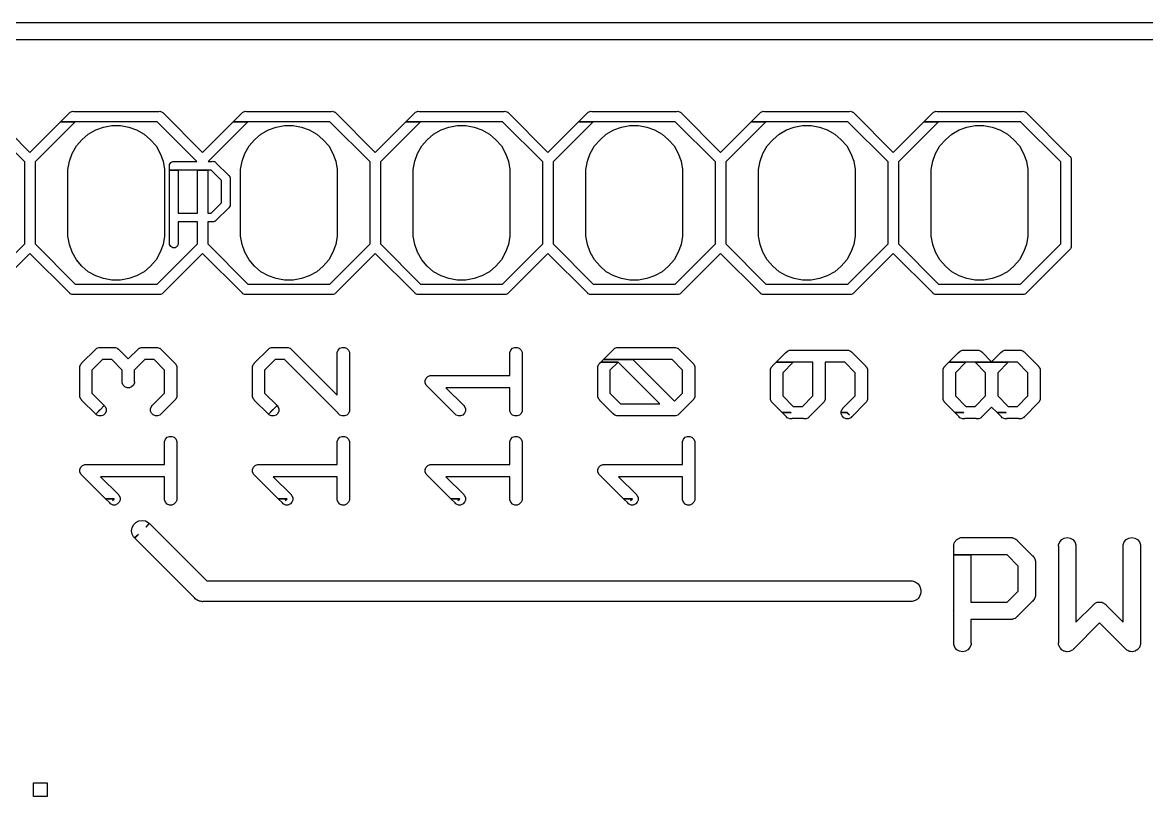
# Model space of a CAD drawing. Extents: x -6 to 103, y 0 to 58.
# Drawn here: x 27.58 to 44.11, y 42.06 to 53.45 of the extents above; entities that cross this region are included whole.
import ezdxf

# ---------------------------------------------------------------- set-up
doc = ezdxf.new("R2010")
doc.units = 0
doc.layers.add('L2D0', color=1, linetype='CONTINUOUS')

msp = doc.modelspace()

# ---------------------------------------------------------------- linework, layer by layer
at = {"layer": 'L2D0'}
for points in [[(97.457, 53.2), (0.262, 53.2), (0.288, 53.222), (0.369, 53.278), (0.453, 53.328), (0.542, 53.369), (0.635, 53.403), (0.73, 53.428), (0.827, 53.446), (0.926, 53.454), (0.95, 53.454), (0.953, 53.455), (0.996, 53.455), (0.999, 53.454), (97.496, 53.454)], [(27.105, 52.124), (27.686, 51.543), (28.137, 51.994), (28.353, 51.994), (27.762, 51.403), (27.762, 50.197), (28.353, 49.606), (29.559, 49.606), (30.15, 50.197), (30.15, 50.52), (29.869, 50.52), (29.869, 50.186), (29.851, 50.157), (29.822, 50.139), (29.787, 50.139), (29.758, 50.157), (29.741, 50.186), (29.741, 51.283), (29.869, 51.283), (29.869, 50.648), (30.15, 50.648), (30.15, 51.283), (30.302, 51.283), (30.302, 50.648), (30.351, 50.648), (30.504, 50.801), (30.504, 51.13), (30.351, 51.283), (29.741, 51.283), (29.741, 51.365), (29.759, 51.393), (29.787, 51.411), (30.142, 51.411), (29.559, 51.994), (28.137, 51.994), (28.267, 52.124), (28.273, 52.132), (28.277, 52.134), (28.279, 52.136), (28.292, 52.141), (28.304, 52.146), (28.307, 52.146), (28.313, 52.148), (28.33, 52.146), (29.582, 52.146), (29.599, 52.148), (29.605, 52.146), (29.608, 52.146), (29.62, 52.141), (29.633, 52.136), (29.635, 52.134), (29.639, 52.132), (29.645, 52.124), (30.226, 51.543), (30.677, 51.994), (30.893, 51.994), (30.31, 51.411), (30.368, 51.411), (30.377, 51.413), (30.385, 51.411), (30.394, 51.411), (30.4, 51.407), (30.41, 51.405), (30.418, 51.397), (30.423, 51.394), (30.428, 51.386), (30.605, 51.209), (30.615, 51.204), (30.619, 51.196), (30.625, 51.19), (30.627, 51.18), (30.631, 51.173), (30.631, 51.164), (30.633, 51.156), (30.632, 51.152), (30.632, 50.779), (30.633, 50.775), (30.631, 50.767), (30.631, 50.759), (30.628, 50.753), (30.625, 50.742), (30.618, 50.735), (30.615, 50.729), (30.607, 50.724), (30.427, 50.544), (30.423, 50.537), (30.417, 50.534), (30.41, 50.527), (30.399, 50.524), (30.393, 50.521), (30.385, 50.521), (30.377, 50.519), (30.373, 50.52), (30.302, 50.52), (30.302, 50.197), (30.893, 49.606), (32.099, 49.606), (32.69, 50.197), (32.69, 51.403), (32.099, 51.994), (30.677, 51.994), (30.807, 52.124), (30.813, 52.132), (30.817, 52.134), (30.819, 52.136), (30.832, 52.141), (30.844, 52.146), (30.847, 52.146), (30.853, 52.148), (30.87, 52.146), (32.122, 52.146), (32.139, 52.148), (32.145, 52.146), (32.148, 52.146), (32.16, 52.141), (32.173, 52.136), (32.175, 52.134), (32.179, 52.132), (32.185, 52.124), (32.766, 51.543), (33.217, 51.994), (33.433, 51.994), (32.842, 51.403), (32.842, 50.197), (33.433, 49.606), (34.639, 49.606), (35.23, 50.197), (35.23, 51.403), (34.639, 51.994), (33.217, 51.994), (33.347, 52.124), (33.353, 52.132), (33.357, 52.134), (33.359, 52.136), (33.372, 52.141), (33.384, 52.146), (33.387, 52.146), (33.393, 52.148), (33.41, 52.146), (34.662, 52.146), (34.679, 52.148), (34.685, 52.146), (34.688, 52.146), (34.7, 52.141), (34.713, 52.136), (34.715, 52.134), (34.719, 52.132), (34.725, 52.124), (35.306, 51.543), (35.757, 51.994), (35.973, 51.994), (35.382, 51.403), (35.382, 50.197), (35.973, 49.606), (37.179, 49.606), (37.77, 50.197), (37.77, 51.403), (37.179, 51.994), (35.757, 51.994), (35.887, 52.124), (35.893, 52.132), (35.897, 52.134), (35.899, 52.136), (35.912, 52.141), (35.924, 52.146), (35.927, 52.146), (35.933, 52.148), (35.95, 52.146), (37.202, 52.146), (37.219, 52.148), (37.225, 52.146), (37.228, 52.146), (37.24, 52.141), (37.253, 52.136), (37.255, 52.134), (37.259, 52.132), (37.265, 52.124), (37.846, 51.543), (38.297, 51.994), (38.513, 51.994), (37.922, 51.403), (37.922, 50.197), (38.513, 49.606), (39.719, 49.606), (40.31, 50.197), (40.31, 51.403), (39.719, 51.994), (38.297, 51.994), (38.427, 52.124), (38.433, 52.132), (38.437, 52.134), (38.439, 52.136), (38.452, 52.141), (38.464, 52.146), (38.467, 52.146), (38.473, 52.148), (38.49, 52.146), (39.742, 52.146), (39.759, 52.148), (39.765, 52.146), (39.768, 52.146), (39.78, 52.141), (39.793, 52.136), (39.795, 52.134), (39.799, 52.132), (39.805, 52.124), (40.386, 51.543), (40.837, 51.994), (41.053, 51.994), (40.462, 51.403), (40.462, 50.197), (41.053, 49.606), (42.259, 49.606), (42.85, 50.197), (42.85, 51.403), (42.259, 51.994), (40.837, 51.994), (40.967, 52.124), (40.973, 52.132), (40.977, 52.134), (40.979, 52.136), (40.992, 52.141), (41.004, 52.146), (41.007, 52.146), (41.013, 52.148), (41.03, 52.146), (42.282, 52.146), (42.299, 52.148), (42.305, 52.146), (42.308, 52.146), (42.32, 52.141), (42.333, 52.136), (42.335, 52.134), (42.339, 52.132), (42.345, 52.124), (42.98, 51.489), (42.988, 51.483), (42.99, 51.479), (42.992, 51.477), (42.997, 51.464), (43.002, 51.452), (43.002, 51.449), (43.004, 51.443), (43.002, 51.426), (43.002, 50.174), (43.004, 50.157), (43.002, 50.151), (43.002, 50.148), (42.997, 50.136), (42.992, 50.123), (42.99, 50.121), (42.988, 50.117), (42.98, 50.111), (42.345, 49.476), (42.339, 49.468), (42.335, 49.466), (42.333, 49.464), (42.32, 49.459), (42.308, 49.454), (42.305, 49.454), (42.299, 49.452), (42.282, 49.454), (41.03, 49.454), (41.013, 49.452), (41.007, 49.454), (41.004, 49.454), (40.992, 49.459), (40.979, 49.464), (40.977, 49.466), (40.973, 49.468), (40.967, 49.476), (40.386, 50.057), (39.805, 49.476), (39.799, 49.468), (39.795, 49.466), (39.793, 49.464), (39.78, 49.459), (39.768, 49.454), (39.765, 49.454), (39.759, 49.452), (39.742, 49.454), (38.49, 49.454), (38.473, 49.452), (38.467, 49.454), (38.464, 49.454), (38.452, 49.459), (38.439, 49.464), (38.437, 49.466), (38.433, 49.468), (38.427, 49.476), (37.846, 50.057), (37.265, 49.476), (37.259, 49.468), (37.255, 49.466), (37.253, 49.464), (37.24, 49.459), (37.228, 49.454), (37.225, 49.454), (37.219, 49.452), (37.202, 49.454), (35.95, 49.454), (35.933, 49.452), (35.927, 49.454), (35.924, 49.454), (35.912, 49.459), (35.899, 49.464), (35.897, 49.466), (35.893, 49.468), (35.887, 49.476), (35.306, 50.057), (34.725, 49.476), (34.719, 49.468), (34.715, 49.466), (34.713, 49.464), (34.7, 49.459), (34.688, 49.454), (34.685, 49.454), (34.679, 49.452), (34.662, 49.454), (33.41, 49.454), (33.393, 49.452), (33.387, 49.454), (33.384, 49.454), (33.372, 49.459), (33.359, 49.464), (33.357, 49.466), (33.353, 49.468), (33.347, 49.476), (32.766, 50.057), (32.185, 49.476), (32.179, 49.468), (32.175, 49.466), (32.173, 49.464), (32.16, 49.459), (32.148, 49.454), (32.145, 49.454), (32.139, 49.452), (32.122, 49.454), (30.87, 49.454), (30.853, 49.452), (30.847, 49.454), (30.844, 49.454), (30.832, 49.459), (30.819, 49.464), (30.817, 49.466), (30.813, 49.468), (30.807, 49.476), (30.226, 50.057), (29.645, 49.476), (29.639, 49.468), (29.635, 49.466), (29.633, 49.464), (29.62, 49.459), (29.608, 49.454), (29.605, 49.454), (29.599, 49.452), (29.582, 49.454), (28.33, 49.454), (28.313, 49.452), (28.307, 49.454), (28.304, 49.454), (28.292, 49.459), (28.279, 49.464), (28.277, 49.466), (28.273, 49.468), (28.267, 49.476), (27.686, 50.057), (27.105, 49.476)], [(27.019, 49.606), (27.61, 50.197), (27.61, 51.403), (27.019, 51.994)]]:
    msp.add_lwpolyline(points, dxfattribs=at)
for points in [[(28.892, 49.662), (28.77, 49.685), (28.657, 49.726), (28.545, 49.787), (28.452, 49.87), (28.37, 49.962), (28.309, 50.075), (28.268, 50.187), (28.245, 50.309), (28.245, 51.291), (28.268, 51.413), (28.309, 51.525), (28.37, 51.638), (28.452, 51.73), (28.545, 51.813), (28.657, 51.874), (28.77, 51.915), (28.892, 51.938), (29.02, 51.938), (29.142, 51.915), (29.255, 51.874), (29.367, 51.813), (29.46, 51.73), (29.542, 51.638), (29.603, 51.525), (29.644, 51.413), (29.667, 51.291), (29.667, 50.309), (29.644, 50.187), (29.603, 50.075), (29.542, 49.962), (29.46, 49.87), (29.367, 49.787), (29.255, 49.726), (29.142, 49.685), (29.02, 49.662)], [(31.432, 49.662), (31.31, 49.685), (31.197, 49.726), (31.085, 49.787), (30.992, 49.87), (30.91, 49.962), (30.849, 50.075), (30.808, 50.187), (30.785, 50.309), (30.785, 51.291), (30.808, 51.413), (30.849, 51.525), (30.91, 51.638), (30.992, 51.73), (31.085, 51.813), (31.197, 51.874), (31.31, 51.915), (31.432, 51.938), (31.56, 51.938), (31.682, 51.915), (31.795, 51.874), (31.907, 51.813), (32, 51.73), (32.082, 51.638), (32.143, 51.525), (32.184, 51.413), (32.207, 51.291), (32.207, 50.309), (32.184, 50.187), (32.143, 50.075), (32.082, 49.962), (32, 49.87), (31.907, 49.787), (31.795, 49.726), (31.682, 49.685), (31.56, 49.662)], [(33.972, 49.662), (33.85, 49.685), (33.737, 49.726), (33.625, 49.787), (33.532, 49.87), (33.45, 49.962), (33.389, 50.075), (33.348, 50.187), (33.325, 50.309), (33.325, 51.291), (33.348, 51.413), (33.389, 51.525), (33.45, 51.638), (33.532, 51.73), (33.625, 51.813), (33.737, 51.874), (33.85, 51.915), (33.972, 51.938), (34.1, 51.938), (34.222, 51.915), (34.335, 51.874), (34.447, 51.813), (34.54, 51.73), (34.622, 51.638), (34.683, 51.525), (34.724, 51.413), (34.747, 51.291), (34.747, 50.309), (34.724, 50.187), (34.683, 50.075), (34.622, 49.962), (34.54, 49.87), (34.447, 49.787), (34.335, 49.726), (34.222, 49.685), (34.1, 49.662)], [(36.512, 49.662), (36.39, 49.685), (36.277, 49.726), (36.165, 49.787), (36.072, 49.87), (35.99, 49.962), (35.929, 50.075), (35.888, 50.187), (35.865, 50.309), (35.865, 51.291), (35.888, 51.413), (35.929, 51.525), (35.99, 51.638), (36.072, 51.73), (36.165, 51.813), (36.277, 51.874), (36.39, 51.915), (36.512, 51.938), (36.64, 51.938), (36.762, 51.915), (36.875, 51.874), (36.987, 51.813), (37.08, 51.73), (37.162, 51.638), (37.223, 51.525), (37.264, 51.413), (37.287, 51.291), (37.287, 50.309), (37.264, 50.187), (37.223, 50.075), (37.162, 49.962), (37.08, 49.87), (36.987, 49.787), (36.875, 49.726), (36.762, 49.685), (36.64, 49.662)], [(39.052, 49.662), (38.93, 49.685), (38.817, 49.726), (38.705, 49.787), (38.612, 49.87), (38.53, 49.962), (38.469, 50.075), (38.428, 50.187), (38.405, 50.309), (38.405, 51.291), (38.428, 51.413), (38.469, 51.525), (38.53, 51.638), (38.612, 51.73), (38.705, 51.813), (38.817, 51.874), (38.93, 51.915), (39.052, 51.938), (39.18, 51.938), (39.302, 51.915), (39.415, 51.874), (39.527, 51.813), (39.62, 51.73), (39.702, 51.638), (39.763, 51.525), (39.804, 51.413), (39.827, 51.291), (39.827, 50.309), (39.804, 50.187), (39.763, 50.075), (39.702, 49.962), (39.62, 49.87), (39.527, 49.787), (39.415, 49.726), (39.302, 49.685), (39.18, 49.662)], [(41.592, 49.662), (41.47, 49.685), (41.357, 49.726), (41.245, 49.787), (41.152, 49.87), (41.07, 49.962), (41.009, 50.075), (40.968, 50.187), (40.945, 50.309), (40.945, 51.291), (40.968, 51.413), (41.009, 51.525), (41.07, 51.638), (41.152, 51.73), (41.245, 51.813), (41.357, 51.874), (41.47, 51.915), (41.592, 51.938), (41.72, 51.938), (41.842, 51.915), (41.955, 51.874), (42.067, 51.813), (42.16, 51.73), (42.242, 51.638), (42.303, 51.525), (42.344, 51.413), (42.367, 51.291), (42.367, 50.309), (42.344, 50.187), (42.303, 50.075), (42.242, 49.962), (42.16, 49.87), (42.067, 49.787), (41.955, 49.726), (41.842, 49.685), (41.72, 49.662)], [(28.701, 47.664), (28.669, 47.678), (28.656, 47.691), (28.718, 47.753), (28.717, 47.753), (28.655, 47.691), (28.447, 47.898), (28.448, 47.899), (28.435, 47.912), (28.421, 47.944), (28.421, 48.393), (28.435, 48.426), (28.448, 48.439), (28.447, 48.44), (28.655, 48.647), (28.655, 48.646), (28.669, 48.66), (28.701, 48.674), (28.735, 48.674), (28.737, 48.673), (28.907, 48.673), (28.909, 48.674), (28.943, 48.674), (28.968, 48.663), (28.975, 48.66), (28.977, 48.659), (28.988, 48.647), (28.989, 48.647), (29.133, 48.503), (29.278, 48.647), (29.278, 48.646), (29.293, 48.661), (29.302, 48.664), (29.324, 48.674), (29.341, 48.674), (29.341, 48.673), (29.549, 48.673), (29.549, 48.674), (29.565, 48.674), (29.588, 48.664), (29.597, 48.661), (29.598, 48.66), (29.6, 48.659), (29.611, 48.647), (29.612, 48.647), (29.819, 48.44), (29.819, 48.439), (29.831, 48.428), (29.832, 48.426), (29.846, 48.393), (29.846, 48.36), (29.845, 48.358), (29.845, 47.98), (29.846, 47.978), (29.846, 47.944), (29.832, 47.912), (29.818, 47.898), (29.819, 47.898), (29.612, 47.691), (29.611, 47.691), (29.598, 47.678), (29.565, 47.664), (29.532, 47.664), (29.497, 47.679), (29.473, 47.704), (29.459, 47.737), (29.459, 47.771), (29.473, 47.803), (29.486, 47.816), (29.486, 47.817), (29.667, 47.998), (29.667, 48.34), (29.512, 48.495), (29.378, 48.495), (29.222, 48.34), (29.222, 48.169), (29.223, 48.169), (29.223, 48.152), (29.209, 48.12), (29.182, 48.093), (29.15, 48.079), (29.116, 48.079), (29.082, 48.094), (29.058, 48.119), (29.044, 48.152), (29.044, 48.34), (28.889, 48.495), (28.755, 48.495), (28.599, 48.34), (28.599, 47.998), (28.781, 47.817), (28.718, 47.754), (28.719, 47.754), (28.781, 47.816), (28.794, 47.803), (28.808, 47.77), (28.808, 47.737), (28.793, 47.702), (28.768, 47.678), (28.735, 47.664)], [(31.241, 47.664), (31.209, 47.678), (31.196, 47.691), (31.258, 47.753), (31.257, 47.753), (31.195, 47.691), (30.987, 47.898), (30.988, 47.899), (30.975, 47.912), (30.961, 47.944), (30.961, 48.393), (30.975, 48.426), (30.988, 48.439), (30.987, 48.44), (31.195, 48.647), (31.195, 48.646), (31.209, 48.66), (31.241, 48.674), (31.275, 48.674), (31.277, 48.673), (31.447, 48.673), (31.449, 48.674), (31.483, 48.674), (31.508, 48.663), (31.515, 48.66), (31.517, 48.659), (31.528, 48.647), (31.529, 48.647), (32.207, 47.969), (32.207, 48.6), (32.219, 48.632), (32.247, 48.66), (32.279, 48.674), (32.313, 48.674), (32.345, 48.66), (32.372, 48.633), (32.386, 48.601), (32.386, 48.584), (32.385, 48.584), (32.385, 47.773), (32.386, 47.771), (32.386, 47.737), (32.371, 47.702), (32.346, 47.678), (32.313, 47.664), (32.279, 47.664), (32.246, 47.678), (32.22, 47.703), (32.219, 47.705), (31.429, 48.495), (31.295, 48.495), (31.139, 48.34), (31.139, 47.998), (31.321, 47.817), (31.258, 47.754), (31.259, 47.754), (31.321, 47.816), (31.334, 47.803), (31.348, 47.77), (31.348, 47.737), (31.333, 47.702), (31.308, 47.678), (31.275, 47.664)], [(33.989, 47.664), (33.956, 47.678), (33.943, 47.691), (33.539, 48.094), (33.521, 48.112), (33.515, 48.119), (33.501, 48.152), (33.501, 48.186), (33.515, 48.219), (33.54, 48.245), (33.576, 48.258), (34.747, 48.258), (34.747, 48.6), (34.759, 48.632), (34.787, 48.66), (34.819, 48.674), (34.853, 48.674), (34.885, 48.66), (34.912, 48.633), (34.926, 48.601), (34.926, 48.584), (34.925, 48.584), (34.925, 48.188), (34.926, 48.186), (34.926, 48.152), (34.925, 48.15), (34.925, 47.754), (34.926, 47.754), (34.926, 47.737), (34.911, 47.702), (34.886, 47.678), (34.853, 47.664), (34.819, 47.664), (34.786, 47.678), (34.76, 47.703), (34.747, 47.739), (34.747, 48.08), (33.805, 48.08), (34.069, 47.817), (34.068, 47.816), (34.081, 47.803), (34.095, 47.77), (34.095, 47.737), (34.081, 47.704), (34.055, 47.678), (34.022, 47.664)], [(36.321, 47.664), (36.288, 47.678), (36.262, 47.703), (36.067, 47.898), (36.068, 47.899), (36.055, 47.912), (36.041, 47.944), (36.041, 48.393), (36.055, 48.426), (36.068, 48.439), (36.067, 48.44), (36.085, 48.458), (36.338, 48.458), (36.219, 48.34), (36.219, 47.998), (36.375, 47.843), (36.954, 47.843), (36.338, 48.458), (36.085, 48.458), (36.122, 48.495), (36.553, 48.495), (37.169, 47.88), (37.287, 47.998), (37.287, 48.34), (37.132, 48.495), (36.122, 48.495), (36.275, 48.647), (36.275, 48.646), (36.289, 48.66), (36.321, 48.674), (36.355, 48.674), (36.357, 48.673), (37.169, 48.673), (37.169, 48.674), (37.185, 48.674), (37.208, 48.664), (37.217, 48.661), (37.218, 48.66), (37.22, 48.659), (37.231, 48.647), (37.232, 48.647), (37.439, 48.44), (37.439, 48.439), (37.451, 48.428), (37.452, 48.426), (37.466, 48.393), (37.466, 48.36), (37.465, 48.358), (37.465, 47.98), (37.466, 47.978), (37.466, 47.944), (37.452, 47.912), (37.451, 47.91), (37.439, 47.899), (37.439, 47.898), (37.232, 47.691), (37.231, 47.691), (37.22, 47.679), (37.218, 47.678), (37.185, 47.664), (37.152, 47.664), (37.15, 47.665), (36.357, 47.665), (36.355, 47.664)], [(38.862, 47.623), (38.84, 47.633), (38.826, 47.639), (38.815, 47.651), (38.753, 47.713), (38.878, 47.713), (38.877, 47.712), (38.877, 47.713), (38.874, 47.71), (38.874, 47.706), (38.878, 47.709), (38.878, 47.713), (38.753, 47.713), (38.607, 47.859), (38.595, 47.872), (38.581, 47.905), (38.581, 48.354), (38.595, 48.386), (38.608, 48.399), (38.607, 48.4), (38.662, 48.455), (38.915, 48.455), (38.759, 48.3), (38.759, 47.959), (38.915, 47.803), (39.049, 47.803), (39.204, 47.959), (39.204, 48.455), (38.662, 48.455), (38.802, 48.595), (38.828, 48.62), (38.861, 48.634), (38.895, 48.634), (38.897, 48.633), (39.274, 48.633), (39.276, 48.634), (39.31, 48.634), (39.312, 48.633), (39.69, 48.633), (39.692, 48.634), (39.725, 48.634), (39.758, 48.62), (39.771, 48.607), (39.771, 48.606), (39.772, 48.607), (39.979, 48.4), (39.979, 48.399), (39.991, 48.388), (39.992, 48.386), (40.006, 48.354), (40.006, 48.32), (40.005, 48.318), (40.005, 47.94), (40.006, 47.938), (40.006, 47.905), (39.995, 47.88), (39.992, 47.872), (39.992, 47.871), (39.979, 47.859), (39.774, 47.654), (39.772, 47.651), (39.761, 47.639), (39.725, 47.624), (39.692, 47.624), (39.657, 47.639), (39.633, 47.664), (39.619, 47.697), (39.619, 47.714), (39.708, 47.714), (39.706, 47.712), (39.74, 47.683), (39.709, 47.713), (39.708, 47.714), (39.619, 47.714), (39.619, 47.731), (39.633, 47.763), (39.646, 47.776), (39.646, 47.777), (39.827, 47.959), (39.827, 48.3), (39.672, 48.455), (39.382, 48.455), (39.382, 47.94), (39.383, 47.938), (39.383, 47.905), (39.369, 47.872), (39.368, 47.87), (39.356, 47.859), (39.151, 47.654), (39.149, 47.651), (39.139, 47.64), (39.137, 47.638), (39.127, 47.634), (39.103, 47.624), (39.069, 47.624), (39.067, 47.625), (38.897, 47.625), (38.895, 47.624), (38.869, 47.624)], [(41.402, 47.623), (41.38, 47.633), (41.366, 47.639), (41.355, 47.651), (41.293, 47.713), (41.418, 47.713), (41.417, 47.712), (41.417, 47.713), (41.414, 47.71), (41.414, 47.706), (41.418, 47.709), (41.418, 47.713), (41.293, 47.713), (41.147, 47.859), (41.135, 47.872), (41.121, 47.905), (41.121, 48.354), (41.135, 48.386), (41.148, 48.399), (41.147, 48.4), (41.202, 48.455), (41.455, 48.455), (41.299, 48.3), (41.299, 47.959), (41.455, 47.803), (41.589, 47.803), (41.744, 47.959), (41.744, 48.3), (41.589, 48.455), (42.078, 48.455), (41.922, 48.3), (41.922, 47.959), (42.078, 47.803), (42.212, 47.803), (42.367, 47.959), (42.367, 48.3), (42.212, 48.455), (41.202, 48.455), (41.342, 48.595), (41.368, 48.62), (41.401, 48.634), (41.435, 48.634), (41.437, 48.633), (41.607, 48.633), (41.609, 48.634), (41.643, 48.634), (41.675, 48.62), (41.688, 48.607), (41.688, 48.606), (41.689, 48.607), (41.833, 48.463), (41.965, 48.594), (41.966, 48.596), (41.991, 48.62), (42.024, 48.634), (42.058, 48.634), (42.06, 48.633), (42.23, 48.633), (42.232, 48.634), (42.265, 48.634), (42.298, 48.62), (42.311, 48.607), (42.311, 48.606), (42.312, 48.607), (42.519, 48.4), (42.519, 48.399), (42.531, 48.388), (42.532, 48.386), (42.546, 48.354), (42.546, 48.32), (42.545, 48.318), (42.545, 47.94), (42.546, 47.938), (42.546, 47.905), (42.532, 47.872), (42.531, 47.87), (42.519, 47.859), (42.314, 47.654), (42.312, 47.651), (42.31, 47.65), (42.301, 47.639), (42.299, 47.638), (42.296, 47.637), (42.265, 47.624), (42.232, 47.624), (42.23, 47.625), (42.06, 47.625), (42.058, 47.624), (42.032, 47.624), (42.025, 47.623), (42.003, 47.633), (41.989, 47.639), (41.978, 47.651), (41.916, 47.713), (42.041, 47.713), (42.04, 47.712), (42.04, 47.713), (42.037, 47.71), (42.037, 47.706), (42.041, 47.709), (42.041, 47.713), (41.916, 47.713), (41.833, 47.796), (41.691, 47.654), (41.689, 47.651), (41.679, 47.64), (41.677, 47.638), (41.667, 47.634), (41.643, 47.624), (41.609, 47.624), (41.607, 47.625), (41.437, 47.625), (41.435, 47.624), (41.409, 47.624)], [(28.909, 46.354), (28.873, 46.369), (28.86, 46.384), (28.8, 46.444), (28.926, 46.444), (28.901, 46.419), (28.928, 46.442), (28.926, 46.444), (28.8, 46.444), (28.46, 46.783), (28.447, 46.796), (28.435, 46.809), (28.421, 46.842), (28.421, 46.876), (28.435, 46.909), (28.459, 46.934), (28.494, 46.949), (28.527, 46.949), (28.529, 46.948), (29.667, 46.948), (29.667, 47.289), (29.68, 47.325), (29.706, 47.35), (29.739, 47.364), (29.773, 47.364), (29.806, 47.35), (29.831, 47.326), (29.846, 47.291), (29.846, 47.274), (29.845, 47.274), (29.845, 46.878), (29.846, 46.876), (29.846, 46.842), (29.845, 46.84), (29.845, 46.444), (29.846, 46.444), (29.846, 46.427), (29.832, 46.395), (29.805, 46.368), (29.773, 46.354), (29.739, 46.354), (29.707, 46.368), (29.679, 46.396), (29.667, 46.428), (29.667, 46.77), (28.725, 46.77), (28.989, 46.507), (28.988, 46.506), (29.001, 46.493), (29.015, 46.461), (29.015, 46.427), (29.001, 46.394), (28.977, 46.369), (28.942, 46.354)], [(31.449, 46.354), (31.413, 46.369), (31.4, 46.384), (31.34, 46.444), (31.466, 46.444), (31.441, 46.419), (31.468, 46.442), (31.466, 46.444), (31.34, 46.444), (31, 46.783), (30.987, 46.796), (30.975, 46.809), (30.961, 46.842), (30.961, 46.876), (30.975, 46.909), (30.999, 46.934), (31.034, 46.949), (31.067, 46.949), (31.069, 46.948), (32.207, 46.948), (32.207, 47.29), (32.219, 47.322), (32.247, 47.35), (32.279, 47.364), (32.313, 47.364), (32.345, 47.35), (32.372, 47.323), (32.386, 47.291), (32.386, 47.274), (32.385, 47.274), (32.385, 46.878), (32.386, 46.876), (32.386, 46.842), (32.385, 46.84), (32.385, 46.444), (32.386, 46.444), (32.386, 46.427), (32.372, 46.395), (32.345, 46.368), (32.313, 46.354), (32.279, 46.354), (32.247, 46.368), (32.219, 46.396), (32.207, 46.428), (32.207, 46.77), (31.265, 46.77), (31.529, 46.507), (31.528, 46.506), (31.541, 46.493), (31.555, 46.461), (31.555, 46.427), (31.541, 46.394), (31.517, 46.369), (31.482, 46.354)], [(33.989, 46.354), (33.953, 46.369), (33.94, 46.384), (33.88, 46.444), (34.006, 46.444), (33.981, 46.419), (34.008, 46.442), (34.006, 46.444), (33.88, 46.444), (33.54, 46.783), (33.527, 46.796), (33.515, 46.809), (33.501, 46.842), (33.501, 46.876), (33.515, 46.909), (33.539, 46.934), (33.574, 46.949), (33.607, 46.949), (33.609, 46.948), (34.747, 46.948), (34.747, 47.29), (34.759, 47.322), (34.787, 47.35), (34.819, 47.364), (34.853, 47.364), (34.885, 47.35), (34.912, 47.323), (34.926, 47.291), (34.926, 47.274), (34.925, 47.274), (34.925, 46.878), (34.926, 46.876), (34.926, 46.842), (34.925, 46.84), (34.925, 46.444), (34.926, 46.444), (34.926, 46.427), (34.912, 46.395), (34.885, 46.368), (34.853, 46.354), (34.819, 46.354), (34.787, 46.368), (34.759, 46.396), (34.747, 46.428), (34.747, 46.77), (33.805, 46.77), (34.069, 46.507), (34.068, 46.506), (34.081, 46.493), (34.095, 46.461), (34.095, 46.427), (34.081, 46.394), (34.057, 46.369), (34.022, 46.354)], [(36.529, 46.354), (36.493, 46.369), (36.48, 46.384), (36.42, 46.444), (36.546, 46.444), (36.521, 46.419), (36.548, 46.442), (36.546, 46.444), (36.42, 46.444), (36.08, 46.783), (36.067, 46.796), (36.055, 46.809), (36.041, 46.842), (36.041, 46.876), (36.055, 46.909), (36.079, 46.934), (36.114, 46.949), (36.147, 46.949), (36.149, 46.948), (37.287, 46.948), (37.287, 47.29), (37.299, 47.322), (37.327, 47.35), (37.359, 47.364), (37.393, 47.364), (37.425, 47.35), (37.452, 47.323), (37.466, 47.291), (37.466, 47.274), (37.465, 47.274), (37.465, 46.878), (37.466, 46.876), (37.466, 46.842), (37.465, 46.84), (37.465, 46.444), (37.466, 46.444), (37.466, 46.427), (37.452, 46.395), (37.425, 46.368), (37.393, 46.354), (37.359, 46.354), (37.327, 46.368), (37.299, 46.396), (37.287, 46.428), (37.287, 46.77), (36.345, 46.77), (36.609, 46.507), (36.608, 46.506), (36.621, 46.493), (36.635, 46.461), (36.635, 46.427), (36.621, 46.394), (36.597, 46.369), (36.562, 46.354)], [(30.226, 44.931), (30.214, 44.933), (30.203, 44.933), (30.19, 44.937), (30.178, 44.939), (30.17, 44.943), (30.157, 44.947), (30.141, 44.958), (30.137, 44.96), (30.134, 44.962), (30.116, 44.975), (30.107, 44.988), (29.229, 45.866), (29.283, 45.92), (29.226, 45.87), (29.212, 45.885), (29.191, 45.926), (29.183, 45.974), (29.191, 46.022), (29.214, 46.066), (29.245, 46.097), (29.289, 46.12), (29.337, 46.128), (29.385, 46.12), (29.426, 46.099), (29.441, 46.085), (29.391, 46.028), (29.445, 46.082), (30.289, 45.238), (40.64, 45.238), (40.64, 45.237), (40.663, 45.237), (40.709, 45.223), (40.75, 45.195), (40.778, 45.154), (40.792, 45.108), (40.792, 45.062), (40.778, 45.016), (40.75, 44.975), (40.709, 44.947), (40.663, 44.933), (40.64, 44.933), (40.64, 44.932), (30.232, 44.932)], [(41.402, 44.195), (41.358, 44.201), (41.319, 44.225), (41.29, 44.259), (41.275, 44.303), (41.275, 44.79), (41.274, 44.798), (41.275, 44.805), (41.275, 45.62), (41.529, 45.62), (41.529, 44.925), (42.061, 44.925), (42.224, 45.088), (42.224, 45.456), (42.061, 45.62), (41.275, 45.62), (41.275, 45.74), (41.274, 45.747), (41.275, 45.754), (41.275, 45.767), (41.278, 45.775), (41.28, 45.791), (41.287, 45.802), (41.29, 45.811), (41.299, 45.822), (41.305, 45.831), (41.312, 45.837), (41.32, 45.846), (41.33, 45.852), (41.338, 45.858), (41.349, 45.862), (41.358, 45.867), (41.367, 45.869), (41.381, 45.874), (41.392, 45.874), (41.402, 45.876), (41.412, 45.874), (42.098, 45.874), (42.102, 45.875), (42.113, 45.874), (42.135, 45.874), (42.142, 45.871), (42.147, 45.871), (42.163, 45.863), (42.178, 45.858), (42.182, 45.855), (42.186, 45.853), (42.201, 45.84), (42.201, 45.839), (42.204, 45.837), (42.206, 45.835), (42.212, 45.83), (42.213, 45.828), (42.427, 45.613), (42.434, 45.609), (42.448, 45.591), (42.457, 45.583), (42.459, 45.579), (42.463, 45.574), (42.473, 45.547), (42.475, 45.542), (42.475, 45.541), (42.479, 45.53), (42.479, 45.509), (42.478, 45.509), (42.479, 45.5), (42.478, 45.495), (42.478, 45.048), (42.479, 45.044), (42.478, 45.035), (42.479, 45.035), (42.479, 45.014), (42.475, 45.004), (42.475, 45.002), (42.463, 44.972), (42.46, 44.969), (42.457, 44.961), (42.445, 44.949), (42.435, 44.936), (42.428, 44.932), (42.215, 44.719), (42.212, 44.714), (42.204, 44.708), (42.189, 44.693), (42.183, 44.69), (42.178, 44.686), (42.161, 44.68), (42.147, 44.673), (42.142, 44.673), (42.135, 44.67), (42.114, 44.67), (42.102, 44.669), (42.095, 44.671), (41.529, 44.671), (41.529, 44.323), (41.53, 44.323), (41.53, 44.302), (41.513, 44.258), (41.485, 44.225), (41.446, 44.201)], [(42.934, 44.195), (42.92, 44.199), (42.903, 44.201), (42.897, 44.204), (42.891, 44.206), (42.872, 44.219), (42.862, 44.225), (42.86, 44.228), (42.855, 44.231), (42.845, 44.246), (42.834, 44.259), (42.832, 44.265), (42.829, 44.269), (42.825, 44.284), (42.818, 44.302), (42.818, 44.307), (42.817, 44.311), (42.818, 44.323), (42.819, 44.334), (42.819, 45.747), (42.818, 45.747), (42.818, 45.768), (42.834, 45.811), (42.863, 45.846), (42.902, 45.868), (42.946, 45.876), (42.99, 45.867), (43.029, 45.845), (43.057, 45.811), (43.073, 45.768), (43.073, 44.63), (43.33, 44.887), (43.33, 44.888), (43.334, 44.891), (43.345, 44.902), (43.357, 44.908), (43.365, 44.914), (43.374, 44.917), (43.385, 44.922), (43.397, 44.923), (43.408, 44.926), (43.42, 44.925), (43.432, 44.926), (43.442, 44.923), (43.455, 44.922), (43.467, 44.916), (43.474, 44.914), (43.483, 44.908), (43.495, 44.902), (43.502, 44.895), (43.511, 44.889), (43.516, 44.882), (43.768, 44.63), (43.768, 45.747), (43.767, 45.747), (43.767, 45.768), (43.783, 45.811), (43.812, 45.846), (43.851, 45.868), (43.895, 45.876), (43.939, 45.867), (43.977, 45.846), (44.007, 45.811), (44.022, 45.767), (44.022, 44.322), (44.023, 44.311), (44.022, 44.307), (44.022, 44.303), (44.014, 44.28), (44.011, 44.269), (44.01, 44.267), (44.007, 44.259), (43.993, 44.242), (43.985, 44.231), (43.98, 44.228), (43.978, 44.225), (43.964, 44.216), (43.949, 44.206), (43.946, 44.205), (43.939, 44.201), (43.919, 44.198), (43.906, 44.195), (43.899, 44.196), (43.895, 44.195), (43.874, 44.198), (43.862, 44.199), (43.86, 44.2), (43.852, 44.201), (43.836, 44.211), (43.821, 44.217), (43.816, 44.222), (43.811, 44.225), (43.805, 44.233), (43.42, 44.618), (43.036, 44.233), (43.034, 44.231), (43.03, 44.226), (43.027, 44.224), (43.02, 44.217), (43.006, 44.211), (42.99, 44.201), (42.979, 44.2), (42.978, 44.199), (42.946, 44.195), (42.941, 44.196)], [(27.74, 42.064), (27.74, 42.264), (27.94, 42.264), (27.94, 42.064)]]:
    msp.add_lwpolyline(points, close=True, dxfattribs=at)

doc.saveas('drawing.dxf')
